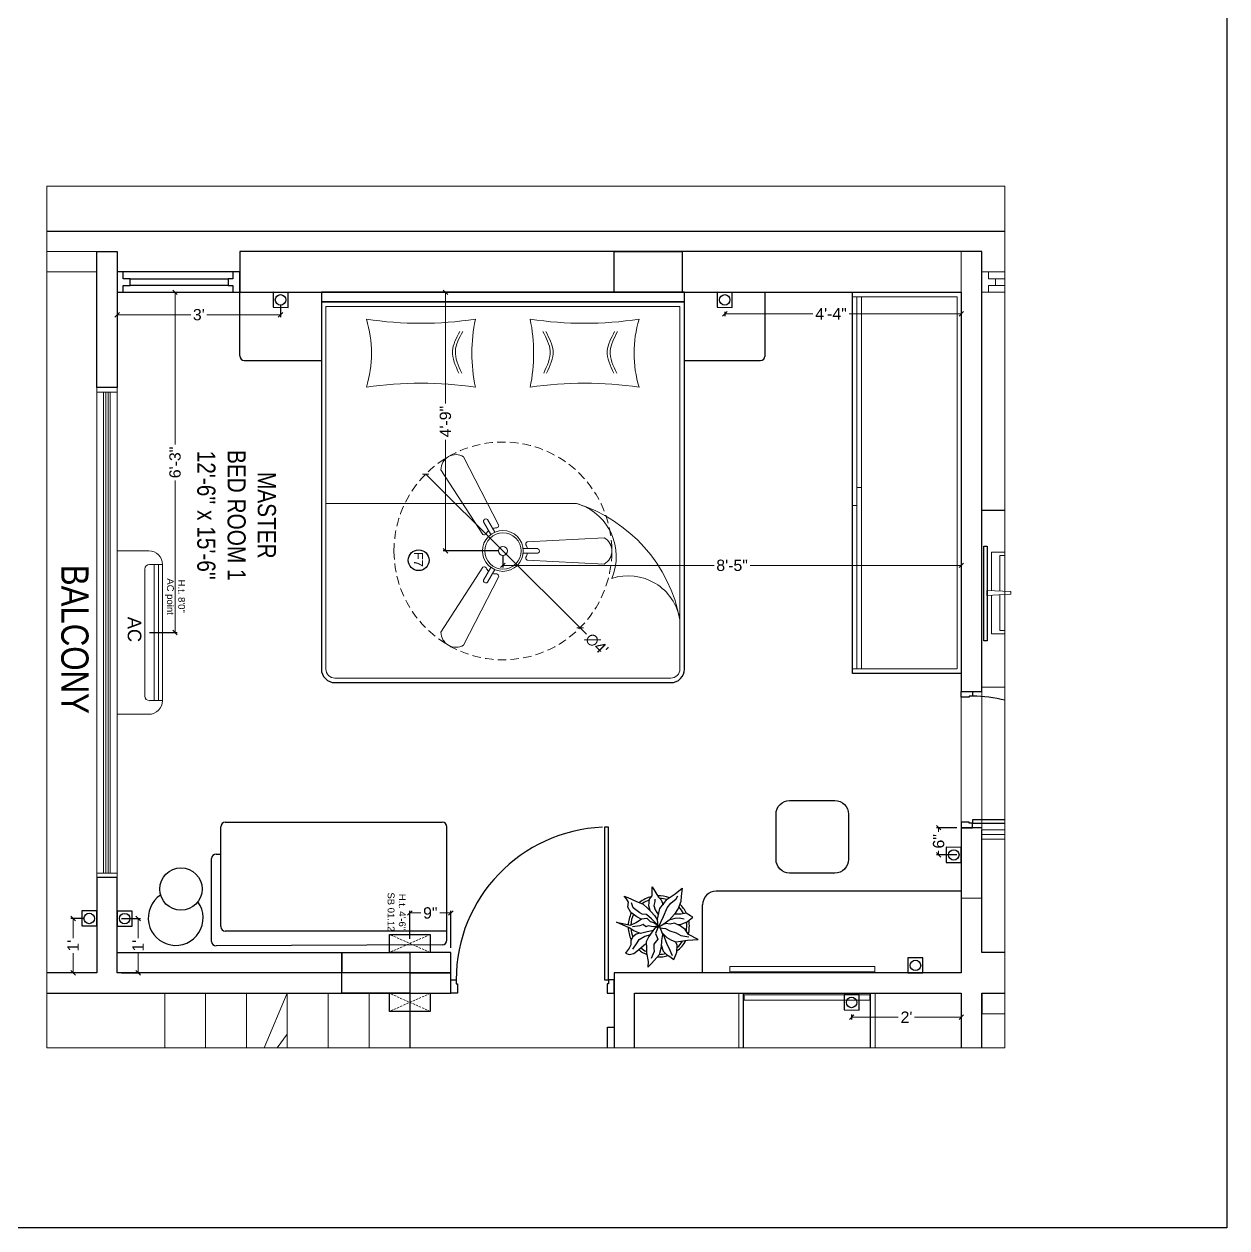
# Model space of a CAD drawing. Header units: millimetres. Extents: x 56222 to 3066687, y -650199 to -121287.
# Drawn here: x 129165.6 to 129430.6, y -183994 to -183728.6 of the extents above; entities that cross this region are included whole.
import ezdxf

# ---------------------------------------------------------------- set-up
doc = ezdxf.new("R2010")
doc.units = ezdxf.units.MM
doc.header["$MEASUREMENT"] = 0
doc.header["$PDMODE"] = 35
for name, pattern in [('ACAD_ISO02W100', [15, 12, -3]), ('DASHED', [0.75, 0.5, -0.25]), ('DASHED2', [0.375, 0.25, -0.125])]:
    doc.linetypes.add(name, pattern=pattern)
doc.layers.get('Defpoints').update_dxf_attribs({"color": 220})
doc.layers.add('AR DOOR', color=40, linetype='Continuous')
doc.layers.add('AR ELE-5', color=134, linetype='Continuous')
for name, color, linetype, lineweight in [('COLUMN', 1, 'Continuous', 30), ('dim05', 1, 'Continuous', 13), ('el', 7, 'Continuous', 20), ('ELEC-wires', 1, 'DASHED2', 13), ('Electrical', 84, 'Continuous', 30), ('ELEVATION', 250, 'Continuous', 9), ('ELEVATION ( SPIRAL STAIR )', 250, 'Continuous', 9), ('FIRST FLOOR', 7, 'Continuous', 9), ('FIRST FLOOR ( DW_RAIL )', 7, 'Continuous', 9), ('FIRST FLOOR ( TEXT )', 7, 'Continuous', 9), ('FIRST FLOOR_( PLine )_', 251, 'Continuous', 30), ('FIRST FLOOR_( STAIR )', 251, 'Continuous', 9), ('FURNITURE', 32, 'Continuous', 9), ('Text', 7, 'Continuous', 15), ('wall', 7, 'Continuous', 30), ('XX~SLAB ( BEAM )~ ( DIM )', 7, 'Continuous', 9)]:
    doc.layers.add(name, color=color, linetype=linetype, lineweight=lineweight)
doc.layers.add('XX~SLAB ( PLINE )', color=251, linetype='Continuous', plot=False)
doc.styles.add('Arial', font='arial.ttf')
doc.styles.add('KATHA', font='swissc.ttf')
doc.styles.get("Standard").update_dxf_attribs({"font": 'arial.ttf', "height": 6})
doc.styles.add('TEXT', font='eurr____.ttf')
doc.dimstyles.new('ISO-25', dxfattribs={"dimtxt": 2.5, "dimasz": 1, "dimexe": 0.5, "dimexo": 1, "dimtad": 0, "dimdec": 1, "dimlunit": 4, "dimtxsty": 'Standard', "dimblk": 'OBLIQUE', "dimcen": 2.5, "dimclrd": 1, "dimclre": 1, "dimclrt": 5, "dimadec": 0, "dimazin": 0, "dimtfac": 1, "dimtdec": 1, "dimtmove": 0, "dimatfit": 3, "dimfxl": 1, "dimlwd": -1, "dimarcsym": 0})

# ---------------------------------------------------------------- blocks, each defined once
blk = doc.blocks.new('*U18')
for points in [[(0, 0), (0, 1120), (-30, 1120), (-30, 0)], [(40, 0), (0, 0), (0, -30), (-10, -30), (-10, -100), (40, -100)], [(-1160, 0), (-1120, 0), (-1120, -30), (-1110, -30), (-1110, -100), (-1160, -100)]]:
    blk.add_lwpolyline(points, close=True)
at = {"layer": 'AR ELE-5', "linetype": 'ByBlock', "ltscale": 15}
blk.add_arc((1.6, -0.7), 1121.6, 92.37301, 179.96526, dxfattribs=at)
blk = doc.blocks.new('ARPLS010')
at = {"linetype": 'ByBlock'}
for p, q in [((0.121, 0.605), (-0.013, 0.459)), ((0.179, 0.666), (0.121, 0.605)), ((0.174, 0.573), (0.179, 0.666)), ((-0.295, 0.42), (-0.302, 0.309)), ((-0.278, 0.467), (-0.295, 0.42)), ((-0.248, 0.54), (-0.278, 0.467)), ((-0.182, 0.493), (-0.248, 0.54)), ((-0.222, 0.484), (-0.164, 0.347)), ((-0.125, 0.459), (-0.182, 0.493)), ((-0.072, 0.404), (-0.125, 0.459)), ((-0.038, 0.302), (-0.072, 0.404)), ((-0.013, 0.459), (-0.044, 0.336)), ((0.077, 0.412), (0.091, 0.447)), ((0.082, 0.358), (0.077, 0.412)), ((0.091, 0.447), (0.125, 0.522)), ((0.2, 0.432), (0.174, 0.573)), ((0.203, 0.352), (0.2, 0.432)), ((0.409, 0.44), (0.33, 0.38)), ((0.484, 0.459), (0.409, 0.44)), ((0.542, 0.434), (0.484, 0.459)), ((0.485, 0.354), (0.533, 0.42)), ((0.533, 0.42), (0.542, 0.434)), ((-0.469, 0.226), (-0.643, 0.216)), ((-0.643, 0.216), (-0.485, 0.134)), ((-0.362, 0.24), (-0.469, 0.226)), ((-0.278, 0.254), (-0.362, 0.24)), ((-0.302, 0.309), (-0.276, 0.258)), ((-0.21, 0.227), (-0.278, 0.254)), ((-0.132, 0.18), (-0.21, 0.227)), ((-0.164, 0.347), (-0.139, 0.295)), ((-0.139, 0.295), (-0.08, 0.131)), ((-0.049, 0.232), (-0.065, 0.135)), ((-0.044, 0.336), (-0.049, 0.232)), ((0.015, 0.209), (0.08, 0.288)), ((0.056, 0.114), (0.015, 0.209)), ((0.08, 0.288), (0.082, 0.358)), ((0.16, 0.165), (0.204, 0.254)), ((0.204, 0.254), (0.203, 0.352)), ((0.252, 0.313), (0.216, 0.287)), ((0.318, 0.213), (0.227, 0.157)), ((0.33, 0.38), (0.252, 0.313)), ((0.356, 0.269), (0.318, 0.213)), ((0.425, 0.373), (0.356, 0.269)), ((0.432, 0.176), (0.459, 0.236)), ((0.459, 0.303), (0.485, 0.354)), ((0.459, 0.236), (0.459, 0.303)), ((-0.359, 0.148), (-0.49, 0.172)), ((-0.485, 0.134), (-0.433, 0.051)), ((-0.433, 0.051), (-0.349, -0.011)), ((-0.287, 0.106), (-0.359, 0.148)), ((-0.18, 0.073), (-0.287, 0.106)), ((-0.111, 0.036), (-0.18, 0.073)), ((-0.063, 0.111), (-0.132, 0.18)), ((-0.013, 0.022), (-0.111, 0.036)), ((-0.084, -0.034), (0.007, 0.018)), ((0.003, 0.011), (-0.076, -0.16)), ((-0.065, 0.135), (-0.024, 0.018)), ((-0.024, 0.018), (0.009, 0.005)), ((0.006, -0.002), (0.068, 0.032)), ((0.007, 0.018), (0.02, -0.121)), ((0.009, 0.005), (0.056, 0.114)), ((0.017, -0.002), (0.091, 0.009)), ((0.068, 0.032), (0.16, 0.165)), ((0.088, 0.065), (0.187, 0.091)), ((0.091, 0.009), (0.173, -0.011)), ((0.227, 0.157), (0.132, 0.131)), ((0.173, -0.011), (0.212, 0.004)), ((0.187, 0.091), (0.297, 0.116)), ((0.212, 0.004), (0.252, -0.03)), ((0.297, 0.116), (0.408, 0.071)), ((0.309, 0.109), (0.368, 0.128)), ((0.309, -0.01), (0.43, 0.006)), ((0.368, 0.128), (0.432, 0.176)), ((0.408, 0.071), (0.482, 0.024)), ((0.482, 0.024), (0.689, -0.072)), ((-0.464, -0.073), (-0.558, -0.152)), ((-0.558, -0.152), (-0.517, -0.172)), ((-0.517, -0.172), (-0.447, -0.216)), ((-0.366, -0.036), (-0.464, -0.073)), ((-0.336, -0.142), (-0.413, -0.121)), ((-0.306, -0.033), (-0.366, -0.036)), ((-0.349, -0.011), (-0.256, -0.05)), ((-0.269, -0.135), (-0.336, -0.142)), ((-0.193, -0.113), (-0.269, -0.135)), ((-0.259, -0.2), (-0.168, -0.1)), ((-0.256, -0.05), (-0.185, -0.038)), ((-0.185, -0.038), (-0.114, -0.046)), ((-0.168, -0.1), (-0.084, -0.034)), ((-0.076, -0.16), (-0.138, -0.304)), ((-0.114, -0.046), (-0.093, -0.036)), ((0.02, -0.121), (-0.017, -0.291)), ((0.059, -0.27), (0.005, -0.185)), ((0.01, -0.014), (0.017, -0.002)), ((0.078, -0.064), (0.01, -0.014)), ((0.016, -0.023), (0.116, -0.122)), ((0.07, -0.179), (0.018, -0.1)), ((0.121, -0.239), (0.07, -0.179)), ((0.138, -0.083), (0.078, -0.064)), ((0.116, -0.122), (0.201, -0.195)), ((0.197, -0.135), (0.138, -0.083)), ((0.283, -0.123), (0.197, -0.135)), ((0.201, -0.195), (0.272, -0.198)), ((0.252, -0.03), (0.309, -0.01)), ((0.277, -0.114), (0.357, -0.156)), ((0.37, -0.064), (0.283, -0.123)), ((0.357, -0.156), (0.455, -0.226)), ((0.462, -0.021), (0.37, -0.064)), ((0.689, -0.072), (0.462, -0.021)), ((-0.447, -0.216), (-0.363, -0.202)), ((-0.363, -0.202), (-0.263, -0.2)), ((-0.363, -0.408), (-0.318, -0.29)), ((-0.318, -0.29), (-0.259, -0.2)), ((-0.199, -0.38), (-0.287, -0.45)), ((-0.138, -0.304), (-0.199, -0.38)), ((-0.017, -0.291), (-0.141, -0.446)), ((-0.042, -0.432), (-0.071, -0.352)), ((0.08, -0.342), (0.059, -0.27)), ((0.066, -0.407), (0.08, -0.342)), ((0.184, -0.299), (0.121, -0.239)), ((0.141, -0.261), (0.16, -0.336)), ((0.16, -0.336), (0.15, -0.445)), ((0.252, -0.362), (0.184, -0.299)), ((0.376, -0.416), (0.252, -0.362)), ((0.272, -0.198), (0.311, -0.225)), ((0.311, -0.225), (0.415, -0.304)), ((0.415, -0.304), (0.447, -0.388)), ((0.455, -0.226), (0.503, -0.317)), ((0.503, -0.317), (0.494, -0.398)), ((-0.382, -0.625), (-0.368, -0.496)), ((-0.269, -0.533), (-0.382, -0.625)), ((-0.368, -0.496), (-0.363, -0.408)), ((-0.287, -0.45), (-0.314, -0.498)), ((-0.141, -0.446), (-0.269, -0.533)), ((0.002, -0.48), (-0.042, -0.432)), ((0.104, -0.646), (0.002, -0.48)), ((0.064, -0.446), (0.066, -0.407)), ((0.106, -0.5), (0.104, -0.646)), ((0.15, -0.445), (0.106, -0.5)), ((0.502, -0.472), (0.376, -0.416)), ((0.494, -0.398), (0.528, -0.452)), ((0.567, -0.494), (0.502, -0.472)), ((0.528, -0.452), (0.567, -0.494))]:
    blk.add_line(p, q, dxfattribs=at)
for radius, start, end in [(0.5, 126.2799, 152.7042), (0.5, 87.2367, 107.9154), (0.458, 91.6596, 104.0784), (0.5, 49.0791, 67.0324), (0.458, 49.8461, 63.9764), (0.458, 130.7647, 148.9789), (0.5, 1.3782, 25.7565), (0.5, 164.9216, 191.0302), (0.458, 169.9629, 188.6517), (0.458, 5.0517, 21.9108), (0.458, 334.5625, 357.1532), (0.5, 333.6991, 357.5577), (0.5, 205.1623, 226.3204), (0.458, 207.232, 224.0819), (0.5, 283.5324, 308.8712), (0.458, 289.266, 306.1107), (0.5, 249.553, 272.4234), (0.458, 252.8522, 267.711)]:
    blk.add_arc((0, 0), radius, start, end, dxfattribs=at)
blk = doc.blocks.new('6616')
at = {"color": 242, "linetype": 'DASHED', "true_color": 0xcd2027}
for p, q in [((386784.79, -36915.77), (386775.78, -36911.78)), ((386784.79, -36911.78), (386775.78, -36915.77))]:
    blk.add_line(p, q, dxfattribs=at)
at = {"layer": 'ELEC-wires', "color": 5, "linetype": 'ByBlock', "lineweight": 30, "ltscale": 4}
blk.add_lwpolyline([(386775.78, -36911.78), (386784.79, -36911.78), (386784.79, -36915.77), (386775.78, -36915.77)], close=True, dxfattribs=at)
blk = doc.blocks.new('_Oblique')
at = {"layer": 'wall', "color": 0, "lineweight": -2}
blk.add_line((-0.5, -0.5), (0.5, 0.5), dxfattribs=at)
blk = doc.blocks.new('*D166')
at = {"layer": 'Defpoints', "color": 0, "lineweight": 30, "transparency": 16777216}
for p in [(129372.12, -183905.76), (129367.13, -183911.76), (129372.12, -183911.76)]:
    blk.add_point(p, dxfattribs=at)
at = {"layer": 'dim05', "color": 1, "linetype": 'Continuous', "lineweight": -2, "transparency": 16777216}
for p, q in [((129371.12, -183905.76), (129366.63, -183905.76)), ((129371.12, -183911.76), (129366.63, -183911.76))]:
    blk.add_line(p, q, dxfattribs=at)
at = {"layer": 'dim05', "color": 1, "linetype": 'Continuous', "transparency": 16777216}
for p, q in [((129367.13, -183905.76), (129367.13, -183906.69)), ((129367.13, -183911.76), (129367.13, -183910.83))]:
    blk.add_line(p, q, dxfattribs=at)
at = {"layer": 'dim05', "color": 1, "transparency": 16777216}
for p, rotation in [((129367.13, -183905.76), 90), ((129367.13, -183911.76), 270)]:
    blk.add_blockref('_Oblique', p, dxfattribs=dict(at, rotation=rotation))
at = {"layer": 'dim05', "color": 5, "lineweight": 25, "transparency": 16777216, "insert": (129367.13, -183908.76), "char_height": 2.5, "attachment_point": 5, "rotation": 90, "style": 'Arial'}
blk.add_mtext('6"', dxfattribs=at)
blk = doc.blocks.new('fan')
at = {"layer": 'Electrical', "lineweight": 15, "ltscale": 20}
for p, q in [((3300835.29, -509900.78), (3300836.47, -509923.43)), ((3300841.81, -509923.43), (3300842.99, -509900.78)), ((3300838.47, -509924.57), (3300838.47, -509920.25)), ((3300839.81, -509920.28), (3300839.81, -509924.57)), ((3300831.66, -509931.77), (3300811.45, -509942.07)), ((3300866.83, -509942.07), (3300846.62, -509931.77)), ((3300829.93, -509935.08), (3300833.64, -509932.93)), ((3300834.31, -509934.09), (3300830.57, -509936.25)), ((3300847.68, -509936.23), (3300843.97, -509934.09)), ((3300844.64, -509932.93), (3300848.38, -509935.09)), ((3300815.3, -509948.74), (3300834.33, -509936.39)), ((3300843.95, -509936.39), (3300862.98, -509948.74))]:
    blk.add_line(p, q, dxfattribs=at)
at = {"layer": 'Electrical', "linetype": 'DASHED', "lineweight": 15, "ltscale": 5}
blk.add_circle((3300839.14, -509930.53), 32, dxfattribs=at)
at = {"layer": 'Electrical', "lineweight": 15, "ltscale": 20}
for centre, major_axis, start_param, end_param in [((3300839.14, -509902.94), (3.12, 3.12), -0.272136, 1.842967), ((3300839.13, -509920.5), (0.501, 0.501), -0.465536, 1.983618), ((3300839.14, -509930.53), (4.24, -4.24), 3.14161, 9.424795), ((3300839.14, -509930.53), (3.77, -3.77), 1.749190548672175e-05, 6.283202799085073), ((3300837.1, -509923.08), (0.51, 0.51), 2.863014, 4.257784), ((3300839.14, -509926.42), (2.27, -2.27), 2.565057, 2.951308), ((3300839.14, -509926.42), (2.27, 2.27), 0.19032, 0.57657), ((3300841.18, -509923.08), (0.51, -0.51), 5.167028, 6.561799), ((3300831.67, -509932.49), (0.51, -0.51), 0.978238, 2.373008), ((3300835.59, -509932.58), (2.27, -2.27), 3.855511, 4.241762), ((3300839.14, -509930.53), (0.943, 0.943), 1.570814, 7.853999), ((3300842.69, -509932.58), (2.27, 2.27), 5.183051, 5.569301), ((3300846.61, -509932.49), (0.51, -0.51), 2.339416, 3.734186), ((3300830.46, -509935.55), (0.501, -0.501), 3.199655, 5.648809), ((3300835.59, -509932.58), (2.27, -2.27), 4.659452, 5.045703), ((3300833.71, -509936.02), (0.51, 0.51), -1.325776, 0.068994), ((3300844.57, -509936.02), (0.51, -0.51), 3.072633, 4.467404), ((3300842.69, -509932.58), (2.27, 2.27), 4.37911, 4.765361), ((3300847.83, -509935.54), (0.501, 0.501), 3.723254, 6.172408), ((3300815.25, -509944.32), (3.12, -3.12), 3.393055, 5.508159), ((3300863.03, -509944.32), (3.12, -3.12), 5.48745, 7.602554)]:
    blk.add_ellipse(centre, major_axis=major_axis, ratio=1, start_param=start_param, end_param=end_param, dxfattribs=at)
blk = doc.blocks.new('*D167')
at = {"layer": 'Defpoints', "color": 0, "lineweight": 30, "transparency": 16777216}
for p in [(129259.63, -183924.56), (129250.62, -183931.27), (129259.63, -183933.26)]:
    blk.add_point(p, dxfattribs=at)
at = {"layer": 'dim05', "color": 1, "linetype": 'Continuous', "lineweight": -2, "transparency": 16777216}
for p, q in [((129250.62, -183930.27), (129250.62, -183924.06)), ((129259.63, -183932.26), (129259.63, -183924.06))]:
    blk.add_line(p, q, dxfattribs=at)
at = {"layer": 'dim05', "color": 1, "linetype": 'Continuous', "transparency": 16777216}
for p, q in [((129250.62, -183924.56), (129253.06, -183924.56)), ((129259.63, -183924.56), (129257.19, -183924.56))]:
    blk.add_line(p, q, dxfattribs=at)
at = {"layer": 'dim05', "color": 1, "transparency": 16777216, "rotation": 180}
blk.add_blockref('_Oblique', (129250.62, -183924.56), dxfattribs=at)
at = {"layer": 'dim05', "color": 1, "transparency": 16777216}
blk.add_blockref('_Oblique', (129259.63, -183924.56), dxfattribs=at)
at = {"layer": 'dim05', "color": 5, "lineweight": 25, "transparency": 16777216, "insert": (129255.13, -183924.56), "char_height": 2.5, "attachment_point": 5, "style": 'Arial'}
blk.add_mtext('9"', dxfattribs=at)
blk = doc.blocks.new('*D168')
at = {"layer": 'Defpoints', "color": 0, "lineweight": 30, "transparency": 16777216}
for p in [(129186.12, -183925.79), (129190.74, -183925.79), (129186.12, -183937.76)]:
    blk.add_point(p, dxfattribs=at)
at = {"layer": 'dim05', "color": 1, "linetype": 'Continuous', "lineweight": -2, "transparency": 16777216}
for p, q in [((129187.12, -183925.79), (129191.24, -183925.79)), ((129187.12, -183937.76), (129191.24, -183937.76))]:
    blk.add_line(p, q, dxfattribs=at)
at = {"layer": 'dim05', "color": 1, "linetype": 'Continuous', "transparency": 16777216}
for p, q in [((129190.74, -183925.79), (129190.74, -183930.12)), ((129190.74, -183937.76), (129190.74, -183933.43))]:
    blk.add_line(p, q, dxfattribs=at)
at = {"layer": 'dim05', "color": 1, "transparency": 16777216}
for p, rotation in [((129190.74, -183925.79), 90), ((129190.74, -183937.76), 270)]:
    blk.add_blockref('_Oblique', p, dxfattribs=dict(at, rotation=rotation))
at = {"layer": 'dim05', "color": 5, "lineweight": 25, "transparency": 16777216, "insert": (129190.74, -183931.78), "char_height": 2.5, "attachment_point": 5, "rotation": 90, "style": 'Arial'}
blk.add_mtext("1'", dxfattribs=at)
blk = doc.blocks.new('*D169')
at = {"layer": 'Defpoints', "color": 0, "lineweight": 30, "transparency": 16777216}
for p in [(129179.97, -183925.76), (129176.43, -183937.76), (129179.5, -183937.76)]:
    blk.add_point(p, dxfattribs=at)
at = {"layer": 'dim05', "color": 1, "linetype": 'Continuous', "lineweight": -2, "transparency": 16777216}
for p, q in [((129178.97, -183925.76), (129175.93, -183925.76)), ((129178.5, -183937.76), (129175.93, -183937.76))]:
    blk.add_line(p, q, dxfattribs=at)
at = {"layer": 'dim05', "color": 1, "linetype": 'Continuous', "transparency": 16777216}
for p, q in [((129176.43, -183925.76), (129176.43, -183930.1)), ((129176.43, -183937.76), (129176.43, -183933.42))]:
    blk.add_line(p, q, dxfattribs=at)
at = {"layer": 'dim05', "color": 1, "transparency": 16777216}
for p, rotation in [((129176.43, -183925.76), 90), ((129176.43, -183937.76), 270)]:
    blk.add_blockref('_Oblique', p, dxfattribs=dict(at, rotation=rotation))
at = {"layer": 'dim05', "color": 5, "lineweight": 25, "transparency": 16777216, "insert": (129176.43, -183931.76), "char_height": 2.5, "attachment_point": 5, "rotation": 90, "style": 'Arial'}
blk.add_mtext("1'", dxfattribs=at)
blk = doc.blocks.new('*D170')
at = {"layer": 'Defpoints', "color": 0, "lineweight": 30, "transparency": 16777216}
for p in [(129186.12, -183789.43), (129222.12, -183789.43), (129186.12, -183792.71)]:
    blk.add_point(p, dxfattribs=at)
at = {"layer": 'dim05', "color": 1, "linetype": 'Continuous', "lineweight": -2, "transparency": 16777216}
for p, q in [((129186.12, -183790.43), (129186.12, -183793.21)), ((129222.12, -183790.43), (129222.12, -183793.21))]:
    blk.add_line(p, q, dxfattribs=at)
at = {"layer": 'dim05', "color": 1, "linetype": 'Continuous', "transparency": 16777216}
for p, q in [((129186.12, -183792.71), (129202.35, -183792.71)), ((129222.12, -183792.71), (129205.9, -183792.71))]:
    blk.add_line(p, q, dxfattribs=at)
at = {"layer": 'dim05', "color": 1, "transparency": 16777216, "rotation": 180}
blk.add_blockref('_Oblique', (129186.12, -183792.71), dxfattribs=at)
at = {"layer": 'dim05', "color": 1, "transparency": 16777216}
blk.add_blockref('_Oblique', (129222.12, -183792.71), dxfattribs=at)
at = {"layer": 'dim05', "color": 5, "lineweight": 25, "transparency": 16777216, "insert": (129204.12, -183792.71), "char_height": 2.5, "attachment_point": 5, "style": 'Arial'}
blk.add_mtext("3'", dxfattribs=at)
blk = doc.blocks.new('*D171')
at = {"layer": 'Defpoints', "color": 0, "lineweight": 30, "transparency": 16777216}
for p in [(129320, -183791.08), (129372.12, -183791.08), (129372.12, -183792.51)]:
    blk.add_point(p, dxfattribs=at)
at = {"layer": 'dim05', "color": 1, "linetype": 'Continuous', "lineweight": -2, "transparency": 16777216}
for p, q in [((129320, -183792.08), (129320, -183793.01)), ((129372.12, -183792.08), (129372.12, -183793.01))]:
    blk.add_line(p, q, dxfattribs=at)
at = {"layer": 'dim05', "color": 1, "linetype": 'Continuous', "transparency": 16777216}
for p, q in [((129320, -183792.51), (129339.42, -183792.51)), ((129372.12, -183792.51), (129347.42, -183792.51))]:
    blk.add_line(p, q, dxfattribs=at)
at = {"layer": 'dim05', "color": 1, "transparency": 16777216, "rotation": 180}
blk.add_blockref('_Oblique', (129320, -183792.51), dxfattribs=at)
at = {"layer": 'dim05', "color": 1, "transparency": 16777216}
blk.add_blockref('_Oblique', (129372.12, -183792.51), dxfattribs=at)
at = {"layer": 'dim05', "color": 5, "lineweight": 25, "transparency": 16777216, "insert": (129343.42, -183792.51), "char_height": 2.5, "attachment_point": 5, "style": 'Arial'}
blk.add_mtext('4\'-4"', dxfattribs=at)
blk = doc.blocks.new('*D172')
at = {"layer": 'Defpoints', "color": 0, "lineweight": 30, "transparency": 16777216}
for p in [(129347.96, -183945.93), (129372.12, -183945.93), (129372.12, -183947.52)]:
    blk.add_point(p, dxfattribs=at)
at = {"layer": 'dim05', "color": 1, "linetype": 'Continuous', "lineweight": -2, "transparency": 16777216}
for p, q in [((129347.96, -183946.93), (129347.96, -183948.02)), ((129372.12, -183946.93), (129372.12, -183948.02))]:
    blk.add_line(p, q, dxfattribs=at)
at = {"layer": 'dim05', "color": 1, "linetype": 'Continuous', "transparency": 16777216}
for p, q in [((129347.96, -183947.52), (129358.24, -183947.52)), ((129372.12, -183947.52), (129361.84, -183947.52))]:
    blk.add_line(p, q, dxfattribs=at)
at = {"layer": 'dim05', "color": 1, "transparency": 16777216, "rotation": 180}
blk.add_blockref('_Oblique', (129347.96, -183947.52), dxfattribs=at)
at = {"layer": 'dim05', "color": 1, "transparency": 16777216}
blk.add_blockref('_Oblique', (129372.12, -183947.52), dxfattribs=at)
at = {"layer": 'dim05', "color": 5, "lineweight": 25, "transparency": 16777216, "insert": (129360.04, -183947.52), "char_height": 2.5, "attachment_point": 5, "style": 'Arial'}
blk.add_mtext("2'", dxfattribs=at)
blk = doc.blocks.new('*D173')
at = {"layer": 'Defpoints', "color": 0, "lineweight": 30, "transparency": 16777216}
for p in [(129269.14, -183787.76), (129258.46, -183844.76), (129271.12, -183844.76)]:
    blk.add_point(p, dxfattribs=at)
at = {"layer": 'dim05', "color": 1, "linetype": 'Continuous', "lineweight": -2, "transparency": 16777216}
for p, q in [((129268.14, -183787.76), (129257.96, -183787.76)), ((129270.12, -183844.76), (129257.96, -183844.76))]:
    blk.add_line(p, q, dxfattribs=at)
at = {"layer": 'dim05', "color": 1, "linetype": 'Continuous', "transparency": 16777216}
for p, q in [((129258.46, -183787.76), (129258.46, -183812.26)), ((129258.46, -183844.76), (129258.46, -183820.26))]:
    blk.add_line(p, q, dxfattribs=at)
at = {"layer": 'dim05', "color": 1, "transparency": 16777216}
for p, rotation in [((129258.46, -183787.76), 90), ((129258.46, -183844.76), 270)]:
    blk.add_blockref('_Oblique', p, dxfattribs=dict(at, rotation=rotation))
at = {"layer": 'dim05', "color": 5, "lineweight": 25, "transparency": 16777216, "insert": (129258.46, -183816.26), "char_height": 2.5, "attachment_point": 5, "rotation": 90, "style": 'Arial'}
blk.add_mtext('4\'-9"', dxfattribs=at)
blk = doc.blocks.new('*D174')
at = {"layer": 'Defpoints', "color": 0, "lineweight": 30, "transparency": 16777216}
for p in [(129271.12, -183844.76), (129372.12, -183844.76), (129372.12, -183847.95)]:
    blk.add_point(p, dxfattribs=at)
at = {"layer": 'dim05', "color": 1, "linetype": 'Continuous', "lineweight": -2, "transparency": 16777216}
for p, q in [((129271.12, -183845.76), (129271.12, -183848.45)), ((129372.12, -183845.76), (129372.12, -183848.45))]:
    blk.add_line(p, q, dxfattribs=at)
at = {"layer": 'dim05', "color": 1, "linetype": 'Continuous', "transparency": 16777216}
for p, q in [((129271.12, -183847.95), (129317.68, -183847.95)), ((129372.12, -183847.95), (129325.57, -183847.95))]:
    blk.add_line(p, q, dxfattribs=at)
at = {"layer": 'dim05', "color": 1, "transparency": 16777216, "rotation": 180}
blk.add_blockref('_Oblique', (129271.12, -183847.95), dxfattribs=at)
at = {"layer": 'dim05', "color": 1, "transparency": 16777216}
blk.add_blockref('_Oblique', (129372.12, -183847.95), dxfattribs=at)
at = {"layer": 'dim05', "color": 5, "lineweight": 25, "transparency": 16777216, "insert": (129321.62, -183847.95), "char_height": 2.5, "attachment_point": 5, "style": 'Arial'}
blk.add_mtext('8\'-5"', dxfattribs=at)
blk = doc.blocks.new('*D175')
at = {"layer": 'Defpoints', "color": 0, "lineweight": 30, "transparency": 16777216}
for p in [(129254.11, -183827.84), (129288.14, -183861.69)]:
    blk.add_point(p, dxfattribs=at)
at = {"layer": 'dim05', "color": 1, "linetype": 'Continuous', "transparency": 16777216}
for p in [(129254.11, -183827.84), (129289.56, -183863.1)]:
    blk.add_line(p, (129288.14, -183861.69), dxfattribs=at)
at = {"layer": 'dim05', "color": 1, "transparency": 16777216}
for p, rotation in [((129254.11, -183827.84), 315.1572873097437), ((129288.14, -183861.69), 135.1572873097437)]:
    blk.add_blockref('_Oblique', p, dxfattribs=dict(at, rotation=rotation))
at = {"layer": 'dim05', "color": 5, "lineweight": 25, "transparency": 16777216, "insert": (129291.78, -183865.31), "char_height": 2.5, "attachment_point": 5, "rotation": 315.1573, "style": 'Arial'}
blk.add_mtext("∅4'", dxfattribs=at)
blk = doc.blocks.new('ac paln')
at = {"layer": 'Electrical', "lineweight": 15}
for p, q in [((389238.69, -37646.36), (389238.69, -37610.34)), ((389238.69, -37610.34), (389245.67, -37610.34)), ((389245.81, -37613.35), (389248.68, -37613.35)), ((389246.82, -37643.35), (389246.82, -37613.35)), ((389247.82, -37643.35), (389247.82, -37613.35)), ((389248.68, -37613.35), (389248.68, -37643.35)), ((389248.68, -37643.35), (389248.68, -37613.35)), ((389244.81, -37642.35), (389244.81, -37614.35)), ((389245.81, -37643.35), (389248.68, -37643.35)), ((389248.68, -37643.35), (389248.68, -37643.35)), ((389245.67, -37646.36), (389238.69, -37646.36))]:
    blk.add_line(p, q, dxfattribs=at)
for centre, start, end in [((389245.67, -37613.35), 0, 90), ((389245.67, -37643.35), 270, 0)]:
    blk.add_arc(centre, 3.01, start, end, dxfattribs=at)
at = {"layer": 'Electrical', "lineweight": 15, "extrusion": (0, 0, -1)}
for centre, start_param, end_param in [((389245.81, -37614.35), -0.785398, 0.785398), ((389245.81, -37642.35), 3.926991, 5.497787)]:
    blk.add_ellipse(centre, major_axis=(-0.71, 0.71), ratio=1, start_param=start_param, end_param=end_param, dxfattribs=at)
at = {"layer": 'Text', "style": 'TEXT'}
blk.add_text('AC', height=3, rotation=270, dxfattribs=at).set_placement((389241.02, -37624.87))
blk = doc.blocks.new('*D176')
at = {"layer": 'Defpoints', "color": 0, "lineweight": 30, "transparency": 16777216}
for p in [(129193.56, -183787.76), (129192.25, -183862.76), (129198.89, -183862.76)]:
    blk.add_point(p, dxfattribs=at)
at = {"layer": 'dim05', "color": 1, "linetype": 'Continuous', "lineweight": -2, "transparency": 16777216}
for p, q in [((129194.56, -183787.76), (129199.39, -183787.76)), ((129193.25, -183862.76), (129199.39, -183862.76))]:
    blk.add_line(p, q, dxfattribs=at)
at = {"layer": 'dim05', "color": 1, "linetype": 'Continuous', "transparency": 16777216}
for p, q in [((129198.89, -183787.76), (129198.89, -183821.31)), ((129198.89, -183862.76), (129198.89, -183829.22))]:
    blk.add_line(p, q, dxfattribs=at)
at = {"layer": 'dim05', "color": 1, "transparency": 16777216}
for p, rotation in [((129198.89, -183787.76), 90), ((129198.89, -183862.76), 270)]:
    blk.add_blockref('_Oblique', p, dxfattribs=dict(at, rotation=rotation))
at = {"layer": 'dim05', "color": 5, "lineweight": 25, "transparency": 16777216, "insert": (129198.89, -183825.26), "char_height": 2.5, "attachment_point": 5, "rotation": 90, "style": 'Arial'}
blk.add_mtext('6\'-3"', dxfattribs=at)

msp = doc.modelspace()

# ---------------------------------------------------------------- linework, layer by layer
for points in [[(129374.625, -183875.763), (129374.625, -183876.763), (129373.875, -183876.763), (129373.875, -183877.013), (129372.125, -183877.013), (129372.125, -183875.763)], [(129374.625, -183905.763), (129374.625, -183904.763), (129373.875, -183904.763), (129373.875, -183904.513), (129372.125, -183904.513), (129372.125, -183905.763)]]:
    msp.add_lwpolyline(points, close=True)
msp.add_lwpolyline([(129381.746, -183904.013), (129374.625, -183904.013), (129374.625, -183904.763), (129381.746, -183904.763)])
at = {"layer": 'AR ELE-5', "linetype": 'ByBlock', "ltscale": 15}
msp.add_arc((129374.608, -183904.804), 28.041, 75.25196, 89.96526, dxfattribs=at)
at = {"layer": 'COLUMN'}
for points in [[(129310.625, -183778.763), (129310.625, -183787.763), (129295.625, -183787.763), (129295.625, -183778.763)], [(129250.625, -183933.263), (129250.625, -183942.263), (129235.625, -183942.263), (129235.625, -183933.263)]]:
    msp.add_lwpolyline(points, close=True, dxfattribs=at)
at = {"layer": 'ELEVATION', "lineweight": 0}
msp.add_lwpolyline([(129381.746, -183764.366), (129381.746, -183954.253), (129170.648, -183954.253), (129170.648, -183764.366)], close=True, dxfattribs=at)
at = {"layer": 'ELEVATION ( SPIRAL STAIR )', "color": 5}
for points in [[(129353.084, -183936.362), (129353.084, -183937.513), (129321.125, -183937.513), (129321.125, -183936.362)], [(129351.933, -183942.614), (129351.933, -183943.764), (129324.315, -183943.764), (129324.315, -183942.614)]]:
    msp.add_lwpolyline(points, close=True, dxfattribs=at)
at = {"layer": 'FIRST FLOOR'}
for p, q in [((129181.625, -183937.763), (129181.625, -183778.763)), ((129213.125, -183778.763), (129213.125, -183787.763)), ((129372.125, -183778.763), (129372.125, -183933.263)), ((129376.625, -183778.763), (129376.625, -183933.263)), ((129186.125, -183787.763), (129372.125, -183787.763)), ((129186.125, -183808.763), (129186.125, -183787.763)), ((129372.125, -183787.763), (129372.125, -183875.763)), ((129376.625, -183787.763), (129381.746, -183787.763)), ((129186.125, -183808.763), (129181.625, -183808.763)), ((129372.125, -183875.763), (129376.625, -183875.763)), ((129372.125, -183905.763), (129372.125, -183937.763)), ((129186.125, -183916.763), (129181.625, -183916.763)), ((129186.125, -183937.763), (129186.125, -183916.763)), ((129372.125, -183921.263), (129376.625, -183921.263)), ((129376.625, -183933.263), (129381.746, -183933.263)), ((129170.648, -183937.763), (129181.625, -183937.763)), ((129186.125, -183937.763), (129235.625, -183937.763)), ((129235.625, -183942.263), (129235.625, -183937.763)), ((129372.125, -183937.763), (129295.625, -183937.763)), ((129295.625, -183937.763), (129295.625, -183954.253)), ((129170.648, -183942.263), (129259.625, -183942.263)), ((129372.125, -183942.263), (129300.125, -183942.263)), ((129300.125, -183942.263), (129300.125, -183954.253)), ((129372.125, -183942.263), (129372.125, -183954.253)), ((129376.625, -183942.263), (129381.746, -183942.263)), ((129376.625, -183942.263), (129376.625, -183954.253))]:
    msp.add_line(p, q, dxfattribs=at)
at = {"layer": 'FIRST FLOOR', "ltscale": 0.7}
msp.add_lwpolyline([(129170.648, -183774.263), (129381.746, -183774.263)], dxfattribs=at)
at = {"layer": 'FIRST FLOOR'}
msp.add_lwpolyline([(129170.648, -183778.763), (129181.625, -183778.763), (129181.625, -183783.263), (129170.648, -183783.263)], dxfattribs=at)
at = {"layer": 'FIRST FLOOR', "color": 1, "linetype": 'ACAD_ISO02W100', "ltscale": 0.7}
msp.add_lwpolyline([(129170.648, -183778.763), (129181.625, -183778.763)], dxfattribs=at)
at = {"layer": 'FIRST FLOOR ( DW_RAIL )'}
for points in [[(129381.746, -183786.263), (129379.625, -183786.263), (129379.625, -183784.763), (129378.125, -183784.763), (129378.125, -183783.263), (129376.625, -183783.263), (129376.625, -183787.763), (129378.125, -183787.763), (129378.125, -183786.263), (129379.625, -183786.263), (129379.625, -183784.763), (129381.746, -183784.763)], [(129381.746, -183783.263), (129376.625, -183783.263), (129376.625, -183787.763), (129381.746, -183787.763)], [(129181.625, -183809.763), (129186.125, -183809.763)], [(129186.125, -183915.763), (129181.625, -183915.763)]]:
    msp.add_lwpolyline(points, dxfattribs=at)
for points in [[(129183.625, -183809.763), (129183.625, -183915.763), (129183.125, -183915.763), (129183.125, -183809.763)], [(129184.625, -183809.763), (129184.625, -183915.763), (129184.125, -183915.763), (129184.125, -183809.763)]]:
    msp.add_lwpolyline(points, close=True, dxfattribs=at)
at = {"layer": 'FIRST FLOOR_( PLine )_'}
for p, q in [((129376.625, -183905.763), (129372.125, -183905.763)), ((129372.125, -183905.763), (129372.125, -183937.763)), ((129376.625, -183933.263), (129376.625, -183906.263)), ((129381.746, -183933.263), (129376.625, -183933.263)), ((129372.125, -183937.763), (129295.625, -183937.763)), ((129295.625, -183937.763), (129295.625, -183954.253)), ((129300.125, -183954.253), (129300.125, -183942.263)), ((129300.125, -183942.263), (129372.125, -183942.263)), ((129372.125, -183942.263), (129372.125, -183954.253)), ((129376.625, -183954.253), (129376.625, -183942.263)), ((129376.625, -183942.263), (129381.746, -183942.263))]:
    msp.add_line(p, q, dxfattribs=at)
msp.add_lwpolyline([(129186.125, -183787.763), (129186.125, -183808.763), (129181.625, -183808.763), (129181.625, -183778.763), (129186.125, -183778.763), (129186.125, -183778.763), (129186.125, -183778.763), (129186.125, -183787.763)], close=True, dxfattribs=at)
for points in [[(129372.125, -183778.763), (129213.125, -183778.763), (129213.125, -183787.763), (129372.125, -183787.763)], [(129372.125, -183787.763), (129372.125, -183875.763), (129376.625, -183875.763), (129376.625, -183778.763), (129372.125, -183778.763)], [(129170.648, -183942.263), (129259.625, -183942.263), (129259.625, -183937.763), (129186.125, -183937.763), (129186.125, -183916.763), (129181.625, -183916.763), (129181.625, -183937.763), (129170.648, -183937.763)]]:
    msp.add_lwpolyline(points, dxfattribs=at)
at = {"layer": 'FIRST FLOOR_( STAIR )'}
for p, q in [((129196.625, -183954.253), (129196.625, -183942.263)), ((129205.625, -183954.253), (129205.625, -183942.263)), ((129214.625, -183954.253), (129214.625, -183942.263)), ((129223.625, -183954.253), (129223.625, -183942.263)), ((129232.625, -183954.253), (129232.625, -183942.263)), ((129241.625, -183954.253), (129241.625, -183942.263)), ((129250.625, -183954.253), (129250.625, -183942.263))]:
    msp.add_line(p, q, dxfattribs=at)
msp.add_lwpolyline([(129218.486, -183954.253), (129223.625, -183942.263), (129223.625, -183951.263), (129221.382, -183954.253)], dxfattribs=at)
at = {"layer": 'FURNITURE', "lineweight": 30}
for p, q in [((129213.125, -183801.763), (129213.125, -183787.763)), ((129328.874, -183801.763), (129328.874, -183787.763)), ((129214.125, -183802.763), (129231.125, -183802.763)), ((129311.125, -183802.763), (129327.874, -183802.763)), ((129209.949, -183904.565), (129257.774, -183904.565)), ((129208.949, -183927.565), (129208.949, -183905.565)), ((129258.774, -183924.565), (129258.774, -183905.565)), ((129258.774, -183930.55), (129258.774, -183907.427)), ((129206.949, -183930.815), (129206.949, -183912.565)), ((129207.949, -183911.565), (129208.949, -183911.565)), ((129372.125, -183919.763), (129318.125, -183919.763)), ((129315.125, -183937.763), (129315.125, -183922.763)), ((129258.774, -183928.565), (129209.949, -183928.565)), ((129257.774, -183931.55), (129207.949, -183931.815)), ((129324.125, -183954.253), (129324.125, -183942.263)), ((129352.125, -183954.253), (129352.125, -183942.263))]:
    msp.add_line(p, q, dxfattribs=at)
at = {"layer": 'FURNITURE'}
for p, q in [((129348.221, -183788.763), (129371.221, -183788.763)), ((129349.125, -183870.763), (129349.125, -183788.763)), ((129350.125, -183870.763), (129350.125, -183788.763)), ((129371.221, -183788.763), (129371.221, -183870.763)), ((129350.125, -183830.763), (129349.125, -183830.763)), ((129232.125, -183834.289), (129287.318, -183834.289)), ((129349.125, -183834.763), (129348.125, -183834.763)), ((129371.125, -183870.763), (129348.125, -183870.763)), ((129376.625, -183906.263), (129381.746, -183906.263)), ((129376.625, -183907.263), (129381.746, -183907.263)), ((129376.625, -183908.263), (129381.746, -183908.263)), ((129323.125, -183954.253), (129323.125, -183942.263)), ((129353.125, -183954.253), (129353.125, -183942.263))]:
    msp.add_line(p, q, dxfattribs=at)
at = {"layer": 'FURNITURE', "color": 5, "lineweight": 30, "ltscale": 10000}
msp.add_line((129376.625, -183835.763), (129381.746, -183835.763), dxfattribs=at)
at = {"layer": 'FURNITURE', "color": 242, "lineweight": 30, "true_color": 0xcd2027}
msp.add_lwpolyline([(128440.843, -183466.938), (129430.644, -183466.938), (129430.644, -183993.967), (128440.843, -183993.967)], close=True, dxfattribs=at)
at = {"layer": 'FURNITURE', "lineweight": 30}
for points in [[(129231.125, -183789.862), (129311.125, -183789.862), (129311.125, -183787.763), (129231.125, -183787.763)], [(129372.125, -183787.763), (129372.125, -183871.763), (129348.125, -183871.763), (129348.125, -183787.763)], [(129235.625, -183933.263), (129235.625, -183937.763), (129186.125, -183937.763), (129186.125, -183933.263)], [(129259.625, -183937.763), (129259.625, -183933.263), (129250.625, -183933.263), (129250.625, -183937.763)]]:
    msp.add_lwpolyline(points, close=True, dxfattribs=at)
at = {"layer": 'FURNITURE'}
for points in [[(129381.746, -183835.763), (129376.625, -183835.763), (129376.625, -183787.763), (129381.746, -183787.763)], [(129381.746, -183874.763), (129376.625, -183874.763), (129376.625, -183835.763), (129381.746, -183835.763)], [(129381.746, -183845.014), (129378.785, -183845.015), (129378.791, -183853.528)], [(129381.746, -183845.734), (129380.586, -183845.734), (129380.591, -183853.613)], [(129378.792, -183854.504), (129378.806, -183863.015), (129381.746, -183863.014)], [(129380.592, -183854.417), (129380.606, -183862.294), (129381.746, -183862.293)], [(129381.746, -183946.763), (129376.719, -183946.763), (129376.719, -183942.263), (129381.746, -183942.263)]]:
    msp.add_lwpolyline(points, dxfattribs=at)
at = {"layer": 'FURNITURE', "lineweight": 30}
for points in [[(129234.125, -183873.793), (129308.125, -183873.793, 0.4142136), (129311.125, -183870.793), (129311.125, -183789.862), (129231.125, -183789.862), (129231.125, -183870.793, 0.4142136)], [(129347.254, -183902.787), (129347.254, -183912.756, -0.4142136), (129344.254, -183915.756), (129334.298, -183915.756, -0.4142136), (129331.298, -183912.756), (129331.298, -183902.787, -0.4142136), (129334.298, -183899.787), (129344.254, -183899.787, -0.4142136)]]:
    msp.add_lwpolyline(points, format="xyb", close=True, dxfattribs=at)
at = {"layer": 'FURNITURE'}
for points in [[(129234.125, -183872.793), (129308.125, -183872.793, 0.4142136), (129310.125, -183870.793), (129310.125, -183790.862), (129232.125, -183790.862), (129232.125, -183870.793, 0.4142136)], [(129295.114, -183850.81, 0.4510747), (129287.318, -183834.289, -0.2776575), (129310.125, -183859.931, 0.4593765), (129295.114, -183850.81)]]:
    msp.add_lwpolyline(points, format="xyb", close=True, dxfattribs=at)
at = {"layer": 'FURNITURE', "elevation": -0.005}
for points in [[(129265.053, -183808.683, -0.1005861), (129265.053, -183793.683, -0.0757258), (129241.053, -183793.683, -0.1489672), (129241.053, -183808.683, -0.0741156)], [(129277.134, -183808.683, 0.1005861), (129277.134, -183793.683, 0.0757258), (129301.134, -183793.683, 0.1489672), (129301.134, -183808.683, 0.0741156)]]:
    msp.add_lwpolyline(points, format="xyb", close=True, dxfattribs=at)
at = {"layer": 'FURNITURE', "color": 5, "lineweight": 30, "ltscale": 10000}
msp.add_lwpolyline([(129377.831, -183843.723), (129377.831, -183864.59), (129377.093, -183864.59), (129377.093, -183843.723)], close=True, dxfattribs=at)
at = {"layer": 'FURNITURE'}
msp.add_lwpolyline([(129383.008, -183853.727), (129383.008, -183854.299), (129377.711, -183854.557), (129377.711, -183853.477)], close=True, dxfattribs=at)
at = {"layer": 'FURNITURE', "lineweight": 30}
msp.add_lwpolyline([(129294.159, -183954.253), (129294.158, -183949.712), (129295.602, -183949.712), (129295.603, -183954.253)], dxfattribs=at)
at = {"layer": 'FURNITURE', "color": 1, "lineweight": 30, "ltscale": 4}
msp.add_circle((129252.563, -183846.822), 2.291, dxfattribs=at)
at = {"layer": 'FURNITURE', "lineweight": 30}
msp.add_circle((129200.187, -183919.278), 4.675, dxfattribs=at)
for centre, radius, start, end in [((129214.125, -183801.763), 1, 180, 270), ((129327.874, -183801.763), 1, 270, 0), ((129209.949, -183905.565), 1, 90, 180), ((129257.774, -183905.565), 1, 0, 90), ((129207.949, -183912.565), 1, 90, 180), ((129199.029, -183925.649), 6.047, 123.37399, 36.01662), ((129318.125, -183922.763), 3, 90, 180), ((129209.949, -183927.565), 1, 180, 270), ((129207.949, -183930.815), 1, 180, 270), ((129257.774, -183930.55), 1, 270, 0)]:
    msp.add_arc(centre, radius, start, end, dxfattribs=at)
at = {"layer": 'FURNITURE'}
for points in [[(129261.63, -183796.421, -0.005), (129260.858, -183797.838, -0.005), (129259.228, -183800.832, -0.005), (129260.668, -183803.949, -0.005), (129261.427, -183805.59, -0.005)], [(129262.275, -183796.421, -0.005), (129261.503, -183797.838, -0.005), (129259.872, -183800.832, -0.005), (129261.313, -183803.949, -0.005), (129262.072, -183805.59, -0.005)], [(129279.911, -183796.421, -0.005), (129280.683, -183797.838, -0.005), (129282.314, -183800.832, -0.005), (129280.874, -183803.949, -0.005), (129280.115, -183805.59, -0.005)], [(129280.556, -183796.421, -0.005), (129281.328, -183797.838, -0.005), (129282.959, -183800.832, -0.005), (129281.518, -183803.949, -0.005), (129280.76, -183805.59, -0.005)], [(129295.747, -183796.421, -0.005), (129294.975, -183797.838, -0.005), (129293.344, -183800.832, -0.005), (129294.785, -183803.949, -0.005), (129295.544, -183805.59, -0.005)], [(129296.392, -183796.421, -0.005), (129295.62, -183797.838, -0.005), (129293.989, -183800.832, -0.005), (129295.43, -183803.949, -0.005), (129296.189, -183805.59, -0.005)]]:
    msp.add_open_spline(points, degree=3, knots=[0, 0, 0, 0, 4.5779171, 9.671137, 9.671137, 9.671137, 9.671137], dxfattribs=at)
at = {"layer": 'XX~SLAB ( BEAM )~ ( DIM )', "color": 6, "lineweight": 30}
for points in [[(129220.47, -183787.754), (129220.47, -183791.073), (129223.78, -183791.09), (129223.78, -183787.772)], [(129318.344, -183787.754), (129318.344, -183791.073), (129321.655, -183791.09), (129321.655, -183787.772)], [(129368.815, -183910.086), (129368.815, -183913.405), (129372.125, -183913.422), (129372.125, -183910.104)], [(129178.315, -183924.086), (129178.315, -183927.405), (129181.625, -183927.422), (129181.625, -183924.104)], [(129186.125, -183924.128), (129186.125, -183927.447), (129189.435, -183927.464), (129189.435, -183924.145)], [(129360.359, -183934.436), (129360.359, -183937.754), (129363.669, -183937.772), (129363.669, -183934.453)], [(129346.301, -183942.605), (129346.301, -183945.923), (129349.612, -183945.941), (129349.612, -183942.622)]]:
    msp.add_lwpolyline(points, close=True, dxfattribs=at)
at = {"layer": 'XX~SLAB ( BEAM )~ ( DIM )'}
msp.add_lwpolyline([(129186.125, -183808.763), (129186.125, -183916.763), (129181.625, -183916.763), (129181.625, -183808.763)], close=True, dxfattribs=at)
at = {"layer": 'XX~SLAB ( BEAM )~ ( DIM )', "color": 6, "lineweight": 30}
for centre in [(129222.125, -183789.427), (129319.999, -183789.427), (129370.47, -183911.759), (129179.97, -183925.759), (129187.78, -183925.8), (129362.014, -183936.108), (129347.956, -183944.277)]:
    msp.add_circle(centre, 1.155, dxfattribs=at)
at = {"layer": 'XX~SLAB ( PLINE )'}
for points in [[(129170.648, -183774.263), (129381.746, -183774.263)], [(129170.648, -183942.263), (129250.625, -183942.263), (129250.625, -183954.253)]]:
    msp.add_lwpolyline(points, dxfattribs=at)
msp.add_lwpolyline([(129213.125, -183783.263), (129211.625, -183783.263), (129211.625, -183784.763), (129210.593, -183784.763), (129210.593, -183786.263), (129188.972, -183786.263), (129188.972, -183784.763), (129187.472, -183784.763), (129187.472, -183783.263), (129186.125, -183783.263), (129186.125, -183787.763), (129187.472, -183787.763), (129187.472, -183786.263), (129188.972, -183786.263), (129188.972, -183784.763), (129210.593, -183784.763), (129210.593, -183786.263), (129211.625, -183786.263), (129211.625, -183787.763), (129213.125, -183787.763), (129213.125, -183783.263), (129186.125, -183783.263), (129186.125, -183787.763), (129213.125, -183787.763)], close=True, dxfattribs=at)

# ---------------------------------------------------------------- block references
at = {"xscale": 13.47973786482115, "yscale": 13.47973786482115, "zscale": 13.47973786482115, "rotation": 180.106449045987}
msp.add_blockref('ARPLS010', (129305.461, -183927.515), dxfattribs=at)
at = {"layer": 'AR DOOR', "linetype": 'ByBlock', "lineweight": -2, "extrusion": (0, 0, -1), "xscale": -0.02999999999996949, "yscale": 0.02999999999996949, "zscale": -0.02999999999996949}
msp.add_blockref('*U18', (-129294.425, -183939.263), dxfattribs=at)
at = {"layer": 'dim05', "color": 1, "lineweight": 35, "xscale": -0.7500069902881101, "yscale": 0.7500069902881101, "zscale": 0.7500069902881101, "rotation": 270}
msp.add_blockref('fan', (511722.586, -2659497.192), dxfattribs=at)
at = {"layer": 'dim05', "color": 27, "lineweight": 25, "true_color": 0x7d5120}
msp.add_blockref('ac paln', (-260052.563, -146234.413), dxfattribs=at)
at = {"layer": 'el', "color": 1}
for p in [(-257529.662, -147017.492), (-257529.662, -147030.479)]:
    msp.add_blockref('6616', p, dxfattribs=at)

# ---------------------------------------------------------------- texts
at = {"layer": 'Electrical', "color": 5, "transparency": 33554687}
for s, p in [('AC point', (129197.111, -183850.804)), ('SB 01.12', (129245.737, -183920.017))]:
    msp.add_text(s, height=1.5, rotation=270, dxfattribs=at).set_placement(p)
at = {"layer": 'Electrical', "color": 240, "true_color": 0xed1f24, "transparency": 33554687}
for s, p in [('H.t. 8\'0"', (129199.581, -183851.086)), ('H.t. 4\'-6"', (129248.199, -183920.329))]:
    msp.add_text(s, height=1.5, rotation=270, dxfattribs=at).set_placement(p)
at = {"layer": 'Electrical', "color": 1, "insert": (129253.538, -183848.283), "char_height": 2.0357, "attachment_point": 3, "rotation": 270}
msp.add_mtext_dynamic_manual_height_columns('F7', width=2.03575, gutter_width=0.679, heights=[2.601], dxfattribs=at)
at = {"layer": 'FIRST FLOOR ( TEXT )', "attachment_point": 5, "rotation": 270, "style": 'KATHA'}
for s, insert, char_height in [("MASTER \\PBED ROOM 1\\P12'-6'' x 15'-6''", (129212.423, -183836.909), 4), ('BALCONY', (129176.775, -183864.251), 6)]:
    msp.add_mtext(s, dxfattribs=dict(at, insert=insert, char_height=char_height))

# ---------------------------------------------------------------- dimensions: what is measured, and where the dimension line sits
at = {"layer": 'dim05', "color": 27, "lineweight": 25, "true_color": 0x7d5120}
for base, p1, p2, picture, middle in [((129198.892, -183862.763), (129193.563, -183787.763), (129192.247, -183862.763), '*D176', (129198.892, -183825.263)), ((129258.458, -183844.763), (129269.136, -183787.763), (129271.125, -183844.763), '*D173', (129258.458, -183816.263)), ((129367.134, -183911.763), (129372.125, -183905.763), (129372.125, -183911.763), '*D166', (129367.134, -183908.763)), ((129176.427, -183937.763), (129179.97, -183925.759), (129179.501, -183937.763), '*D169', (129176.427, -183931.761)), ((129190.744, -183925.787), (129186.125, -183937.763), (129186.125, -183925.787), '*D168', (129190.744, -183931.775))]:
    dim = msp.add_linear_dim(base=base, p1=p1, p2=p2, angle=270, dimstyle='ISO-25', override={"dimtxsty": 'Arial'}, dxfattribs=at)
    dim.commit()
    dim.dimension.update_dxf_attribs({"geometry": picture, "text_midpoint": middle})
for base, p1, p2, picture, middle in [((129186.125, -183792.709), (129222.125, -183789.427), (129186.125, -183789.427), '*D170', (129204.125, -183792.709)), ((129372.125, -183847.952), (129271.125, -183844.763), (129372.125, -183844.763), '*D174', (129321.625, -183847.952)), ((129259.628, -183924.565), (129250.625, -183931.27), (129259.628, -183933.263), '*D167', (129255.127, -183924.565)), ((129372.125, -183947.518), (129347.956, -183945.932), (129372.125, -183945.932), '*D172', (129360.041, -183947.518))]:
    dim = msp.add_linear_dim(base=base, p1=p1, p2=p2, dimstyle='ISO-25', override={"dimtxsty": 'Arial'}, dxfattribs=at)
    dim.commit()
    dim.dimension.update_dxf_attribs({"geometry": picture, "text_midpoint": middle})
dim = msp.add_linear_dim(base=(129372.125, -183792.512), p1=(129319.999, -183791.082), p2=(129372.125, -183791.082), dimstyle='ISO-25', override={"dimtxsty": 'Arial'}, dxfattribs=at)
dim.commit()
dim.dimension.update_dxf_attribs({"geometry": '*D171', "text_midpoint": (129343.418, -183792.512), "dimtype": 160})
dim = msp.add_diameter_dim_2p(p1=(129254.108, -183827.839), p2=(129288.142, -183861.687), dimstyle='ISO-25', override={"dimtxsty": 'Arial'}, dxfattribs=at)
dim.commit()
dim.dimension.update_dxf_attribs({"geometry": '*D175', "text_midpoint": (129291.783, -183865.308)})

doc.saveas('drawing.dxf')
